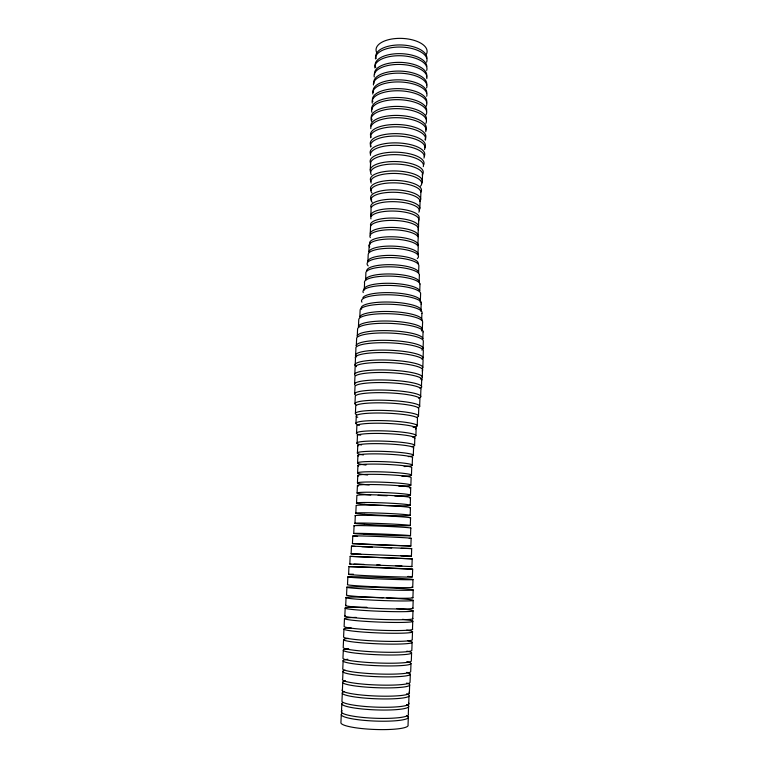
<?xml version="1.0" encoding="UTF-8"?>
<svg xmlns="http://www.w3.org/2000/svg" width="768" height="768" viewBox="0 0 768 768"><rect width="100%" height="100%" fill="white"/><g stroke="black" fill="none" stroke-linecap="round" stroke-linejoin="round"><path stroke-width="1.15" d="M408.586 705.888L408.307 713.971A33.562 5.05 2.3 0 1 373.075 718.166A33.562 5.05 2.3 0 1 342.23 710.813M418.483 416.131L418.742 408.806A31.546 4.406 2.3 0 0 387.485 402.998A31.546 4.406 2.3 0 0 355.728 406.262L355.402 413.587M408.326 716.842L408.048 724.963A33.638 5.414 2.3 0 1 375.888 729.504A33.638 5.414 2.3 0 1 340.915 722.774L341.29 714.634M408.701 704.275L408.979 696.163M412.723 587.328L412.992 579.552A32.64 0.73 2.3 0 0 364.426 576.96A32.64 0.73 2.3 0 0 363.734 578.198A32.64 0.73 2.3 0 0 412.992 579.552M409.363 693.331L409.642 685.258M410.314 674.41L410.035 682.445A33.859 4.061 2.3 0 1 373.363 684.826A33.859 4.061 2.3 0 1 342.662 679.085L343.027 671.088M412.906 597.792L413.174 589.987A33.264 1.075 2.3 0 0 364.675 587.03A33.264 1.075 2.3 0 0 362.054 588.787A33.264 1.075 2.3 0 0 413.174 589.987M419.635 406.56L419.894 399.274A32.362 4.819 2.3 0 0 388.973 392.88A32.362 4.819 2.3 0 0 355.296 396.336L354.96 403.642M422.323 329.77L422.573 322.675A31.978 7.094 2.3 0 0 392.304 313.862A31.978 7.094 2.3 0 0 358.771 319.536L358.445 326.65A32.016 6.893 2.3 0 1 394.781 321.341A32.016 6.893 2.3 0 1 421.402 330.922M410.976 663.619L410.698 671.626A34.051 3.734 2.3 0 1 374.918 673.862A34.051 3.734 2.3 0 1 342.787 668.544L343.152 660.566M412.906 608.314L413.174 600.47M411.59 652.896L411.312 660.854A34.224 3.408 2.3 0 1 376.493 662.938A34.224 3.408 2.3 0 1 342.96 658.013L343.325 650.064M412.723 618.893L412.992 611.002M412.109 642.221L411.84 650.15A34.358 3.082 2.3 0 1 378.077 652.032A34.358 3.082 2.3 0 1 343.21 647.51L343.574 639.581M412.512 631.603L412.234 639.494A34.416 2.736 2.3 0 1 379.661 641.155A34.416 2.736 2.3 0 1 343.584 637.027L343.949 629.107M412.752 621.043L412.483 628.896A34.349 2.39 2.3 0 1 381.235 630.307A34.349 2.39 2.3 0 1 344.112 626.563L344.477 618.662M420.624 397.037L420.874 389.779A33.053 5.232 2.3 0 0 390.499 382.819A33.053 5.232 2.3 0 0 355.027 386.419L354.691 393.706M421.469 386.16L421.718 378.874M423.082 348.413L423.331 341.251A33.398 6.806 2.3 0 0 389.357 333.034A33.398 6.806 2.3 0 0 356.621 338.928L356.294 346.07A33.446 6.595 2.3 0 1 393.408 340.618A33.446 6.595 2.3 0 1 421.834 350.064M422.285 376.656L422.534 369.398M422.832 367.19L423.082 359.971A33.965 6.307 2.3 0 0 386.294 352.589A33.965 6.307 2.3 0 0 355.488 358.426L355.152 365.606M423.091 357.782L423.341 350.592A33.802 6.586 2.3 0 0 387.83 342.768A33.802 6.586 2.3 0 0 355.92 348.672L355.584 355.824M418.07 234.826L418.32 227.933M418.531 225.888L418.771 219.024M419.846 208.166L420.086 201.35A24.557 8.256 2.3 0 0 391.507 192.278A24.557 8.256 2.3 0 0 372.25 202.339M420.634 199.382L420.883 192.595A24.989 8.621 2.3 0 0 392.63 182.851A24.989 8.621 2.3 0 0 371.962 193.104M410.448 495.206L410.717 487.67M410.851 485.232L411.12 477.734A26.717 1.978 2.3 0 0 381.859 474.48A26.717 1.978 2.3 0 0 358.618 476.026M410.237 505.229L410.496 497.674M411.446 475.325L411.706 467.856A26.976 2.256 2.3 0 0 383.146 464.256A26.976 2.256 2.3 0 0 358.56 466.022M410.189 515.318L410.458 507.725M412.205 465.475L412.464 458.045A27.437 2.554 2.3 0 0 384.432 454.051A27.437 2.554 2.3 0 0 358.33 456.038M422.275 181.978L422.515 175.248A25.997 9.408 2.3 0 0 394.963 164.035A25.997 9.408 2.3 0 0 371.28 174.653M410.294 525.466L410.563 517.834M410.506 535.661L410.774 528M413.318 454.992L413.578 447.542M352.781 535.93L352.435 543.6L379.114 544.963L410.87 546L411.139 538.358M414.576 445.19L414.835 437.77M351.11 553.834L411.418 556.253L411.686 548.582L351.466 546.134L351.11 553.834L360.787 554.227M420.374 300.221L420.624 293.165A28.896 7.19 2.3 0 0 388.656 285.408A28.896 7.19 2.3 0 0 363.254 292.589M415.891 435.446L416.15 428.064M411.936 566.554L412.205 558.854L350.17 556.368L349.814 564.077L411.936 566.554L410.467 566.419M420.989 309.427L421.229 302.342M417.216 425.76L417.475 418.406A30.653 4.003 2.3 0 0 382.08 413.04A30.653 4.003 2.3 0 0 357.744 417.283M412.387 576.912L412.656 569.174L381.091 567.514L348.95 566.611L348.605 574.339M357.072 493.066L357.418 485.549M369.158 245.126L368.851 252.048A24.624 7.046 2.3 0 1 394.858 246.202A24.624 7.046 2.3 0 1 417.955 254.669L418.205 247.757A24.586 7.2 2.3 0 0 391.93 239.021A24.586 7.2 2.3 0 0 369.773 247.018M370.253 233.165L370.56 226.282A24.038 7.459 2.3 0 1 397.459 220.618A24.038 7.459 2.3 0 1 418.205 229.872M354.816 373.891L355.152 366.634A33.888 5.981 2.3 0 1 393.61 362.87A33.888 5.981 2.3 0 1 422.15 370.944M354.634 383.789L354.96 376.522A33.581 5.626 2.3 0 1 392.054 372.806A33.581 5.626 2.3 0 1 421.632 380.342M344.813 616.118L345.178 608.237M345.696 605.693L346.051 597.83M346.915 587.165L346.56 594.931A33.312 1.325 2.3 0 0 381.427 597.792A33.312 1.325 2.3 0 0 412.166 597.427M341.462 712.099L341.827 703.978M342.307 693.331L341.942 701.434A33.581 4.714 2.3 0 0 379.018 707.222A33.581 4.714 2.3 0 0 408.624 703.037M342.374 690.787L342.739 682.704M347.856 576.874L347.51 584.63A32.678 0.979 2.3 0 0 382.906 587.098A32.678 0.979 2.3 0 0 411.725 587.04M355.939 423.542L356.275 416.198M356.525 433.507L356.861 426.144A29.741 3.6 2.3 0 1 388.55 423.485A29.741 3.6 2.3 0 1 415.392 428.966M357.101 443.482L357.437 436.099A28.858 3.226 2.3 0 1 387.13 433.661A28.858 3.226 2.3 0 1 414.355 438.595M353.731 533.395L354.077 525.734M357.437 452.755L357.773 445.306M370.291 169.594L370.589 162.874M357.59 462.826L357.926 455.357M354.95 523.402L355.306 515.558M355.814 513.283L356.15 505.718A27.245 1.238 2.3 0 1 384.95 505.517A27.245 1.238 2.3 0 1 409.834 508.022M357.6 472.896L357.936 465.418M356.534 503.165L356.87 495.629A26.861 1.478 2.3 0 1 386.227 495.235A26.861 1.478 2.3 0 1 409.651 498.019M357.437 482.976L357.773 475.478M412.656 569.174L348.95 566.611M349.814 564.077L350.918 564.038M352.435 543.6L410.87 546M412.205 558.854L350.17 556.368M411.686 548.582L401.251 548.304M354.01 564.086L364.08 564.384M391.709 547.949L383.194 547.622M376.838 564.854L380.17 564.979M400.973 555.821L411.418 556.253M372.384 547.181L361.882 546.72M395.405 565.632L401.885 565.939M355.008 546.384L351.466 546.134M376.186 58.493A25.574 12.086 2.3 0 1 399.456 44.947A25.574 12.086 2.3 0 1 426.854 58.33M376.474 52.08A25.546 12.23 2.3 0 1 401.952 38.4A25.546 12.23 2.3 0 1 426.528 53.981M375.773 67.478A25.824 11.99 2.3 0 1 398.227 53.654A25.824 11.99 2.3 0 1 426.778 66.547M375.475 58.934A25.795 12.134 2.3 0 1 402.989 47.155A25.795 12.134 2.3 0 1 426.595 62.179M374.582 74.41A26.131 11.923 2.3 0 1 401.52 62.419A26.131 11.923 2.3 0 1 426.461 76.877M374.88 67.939A26.102 12.067 2.3 0 1 401.779 55.786A26.102 12.067 2.3 0 1 426.691 70.406M373.978 83.453A26.477 11.856 2.3 0 1 400.291 71.107A26.477 11.856 2.3 0 1 426.566 85.152M374.275 76.973A26.438 12.01 2.3 0 1 400.56 64.454A26.438 12.01 2.3 0 1 426.787 78.662M373.402 92.515A26.822 11.798 2.3 0 1 399.043 79.843A26.822 11.798 2.3 0 1 426.643 93.466M373.459 84.979A26.794 11.942 2.3 0 1 401.635 73.248A26.794 11.942 2.3 0 1 426.586 87.974M372.874 101.606A27.149 11.712 2.3 0 1 398.947 88.646A27.149 11.712 2.3 0 1 426.47 102.816M372.854 94.061A27.12 11.866 2.3 0 1 400.397 81.984A27.12 11.866 2.3 0 1 426.701 96.288M372.029 109.709A27.437 11.606 2.3 0 1 398.851 97.507A27.437 11.606 2.3 0 1 426.499 111.187M372.326 103.162A27.398 11.76 2.3 0 1 401.51 90.893A27.398 11.76 2.3 0 1 425.846 106.618M372.096 119.827A27.638 11.462 2.3 0 1 396.374 106.406A27.638 11.462 2.3 0 1 426.422 119.587M371.904 112.282A27.6 11.616 2.3 0 1 400.243 99.744A27.6 11.616 2.3 0 1 425.923 114.979M370.8 126.019A27.734 11.27 2.3 0 1 401.107 115.584A27.734 11.27 2.3 0 1 425.645 129.946M371.616 121.411A27.706 11.434 2.3 0 1 398.966 108.682A27.706 11.434 2.3 0 1 425.875 123.37M371.174 137.146A27.725 11.03 2.3 0 1 398.611 124.541A27.725 11.03 2.3 0 1 424.934 139.306M370.8 128.602A27.686 11.194 2.3 0 1 400.09 117.802A27.686 11.194 2.3 0 1 425.683 131.779M371.165 146.304A27.59 10.752 2.3 0 1 397.325 133.661A27.59 10.752 2.3 0 1 424.675 147.763M370.637 137.798A27.552 10.906 2.3 0 1 398.803 126.893A27.552 10.906 2.3 0 1 425.338 140.227M370.33 153.658A27.341 10.416 2.3 0 1 398.429 142.954A27.341 10.416 2.3 0 1 424.262 156.25M370.627 147.005A27.302 10.579 2.3 0 1 398.707 136.118A27.302 10.579 2.3 0 1 424.493 149.606M370.454 162.893A26.976 10.051 2.3 0 1 397.152 152.218A26.976 10.051 2.3 0 1 423.706 164.784M370.493 155.328A26.947 10.214 2.3 0 1 398.602 145.411A26.947 10.214 2.3 0 1 423.946 158.102M370.675 172.128A26.534 9.658 2.3 0 1 398.208 161.635A26.534 9.658 2.3 0 1 422.074 174.96M370.646 164.582A26.496 9.821 2.3 0 1 397.325 154.704A26.496 9.821 2.3 0 1 423.274 166.646M370.982 181.363A26.035 9.254 2.3 0 1 396.941 170.986A26.035 9.254 2.3 0 1 421.478 183.533M371.318 190.598A25.517 8.851 2.3 0 1 395.712 180.384A25.517 8.851 2.3 0 1 420.826 192.154M371.165 183.101A25.478 9.005 2.3 0 1 398.198 173.568A25.478 9.005 2.3 0 1 420.47 186.154M371.654 199.843A25.018 8.467 2.3 0 1 395.597 189.83A25.018 8.467 2.3 0 1 419.645 201.523M370.752 206.976A24.586 8.112 2.3 0 1 397.613 199.392A24.586 8.112 2.3 0 1 419.088 210.23M418.598 219.005A24.259 7.795 2.3 0 0 396.403 208.762A24.259 7.795 2.3 0 0 370.771 216.336L371.069 209.52A24.23 7.939 2.3 0 1 396.682 201.782A24.23 7.939 2.3 0 1 418.838 212.208M370.675 225.706A24.077 7.526 2.3 0 1 395.213 218.122A24.077 7.526 2.3 0 1 418.214 227.837M370.973 218.87A24.048 7.67 2.3 0 1 395.501 211.123A24.048 7.67 2.3 0 1 418.454 221.011M370.435 235.085A24.067 7.315 2.3 0 1 394.042 227.462A24.067 7.315 2.3 0 1 417.965 236.726M370.032 244.474A24.24 7.152 2.3 0 1 392.851 236.784A24.24 7.152 2.3 0 1 417.878 245.674L418.118 238.79A24.211 7.306 2.3 0 0 393.139 229.738A24.211 7.306 2.3 0 0 370.339 237.61M418.214 263.702A25.19 6.989 2.3 0 0 393.667 255.466A25.19 6.989 2.3 0 0 367.891 261.504L368.208 254.563A25.162 7.152 2.3 0 1 397.21 248.573A25.162 7.152 2.3 0 1 417.293 258.557M366.787 270.989A25.939 6.97 2.3 0 1 392.438 264.73A25.939 6.97 2.3 0 1 418.608 272.784L418.858 265.814A25.91 7.133 2.3 0 0 389.357 257.549A25.91 7.133 2.3 0 0 368.198 265.901M362.88 297.773A28.934 6.998 2.3 0 1 395.904 292.954A28.934 6.998 2.3 0 1 420.019 302.035M361.642 309.197A30.019 6.998 2.3 0 1 390.778 302.093A30.019 6.998 2.3 0 1 420.874 311.251M361.958 302.17A29.981 7.19 2.3 0 1 391.066 294.835A29.981 7.19 2.3 0 1 421.123 304.214M356.582 356.957A33.84 6.365 2.3 0 1 389.002 350.218A33.84 6.365 2.3 0 1 422.122 359.395M356.352 366.682A34.003 6.086 2.3 0 1 387.475 360.067A34.003 6.086 2.3 0 1 422.15 368.746M354.998 375.398A33.926 5.76 2.3 0 1 391.834 370.234A33.926 5.76 2.3 0 1 420.384 379.046M355.104 385.21A33.619 5.395 2.3 0 1 390.288 380.208A33.619 5.395 2.3 0 1 420.077 388.426M355.44 395.03A33.101 5.011 2.3 0 1 390.182 390.317A33.101 5.011 2.3 0 1 418.618 398.227M355.968 404.87A32.41 4.608 2.3 0 1 388.656 400.406A32.41 4.608 2.3 0 1 417.955 407.664M356.65 414.71A31.584 4.195 2.3 0 1 387.178 410.544A31.584 4.195 2.3 0 1 417.12 417.158M359.482 425.251A30.691 3.792 2.3 0 1 387.072 420.768A30.691 3.792 2.3 0 1 413.126 427.488M360.691 435.13A29.779 3.398 2.3 0 1 385.344 430.944A29.779 3.398 2.3 0 1 412.435 437.021M361.546 444.941A28.896 3.024 2.3 0 1 384.01 441.158A28.896 3.024 2.3 0 1 411.706 446.611M363.389 454.954A28.118 2.678 2.3 0 1 365.866 451.45A28.118 2.678 2.3 0 1 403.661 452.842A28.118 2.678 2.3 0 1 408.326 456.614M357.936 446.064A28.08 2.88 2.3 0 1 385.757 443.846A28.08 2.88 2.3 0 1 413.357 448.291M366 465.043A27.475 2.362 2.3 0 1 365.357 461.654A27.475 2.362 2.3 0 1 404.41 463.2A27.475 2.362 2.3 0 1 404.102 466.55M367.632 474.989A27.014 2.064 2.3 0 1 364.666 471.869A27.014 2.064 2.3 0 1 404.026 473.405A27.014 2.064 2.3 0 1 402 476.333M369.206 484.954A26.755 1.795 2.3 0 1 364.166 482.074A26.755 1.795 2.3 0 1 404.381 483.696A26.755 1.795 2.3 0 1 398.851 486.144M370.733 494.918A26.717 1.536 2.3 0 1 363.715 492.278A26.717 1.536 2.3 0 1 405.197 494.035A26.717 1.536 2.3 0 1 394.819 495.936M387.187 495.754A26.717 1.536 2.3 0 1 378.144 495.37M358.493 486.029A26.678 1.728 2.3 0 1 384.038 484.838A26.678 1.728 2.3 0 1 409.651 488.074M355.286 515.827A27.811 0.998 2.3 0 1 383.645 515.837A27.811 0.998 2.3 0 1 410.17 518.083M354.317 525.946A28.522 0.749 2.3 0 1 382.301 526.195A28.522 0.749 2.3 0 1 410.611 528.192M357.61 536.419A29.338 0.49 2.3 0 1 379.018 536.525A29.338 0.49 2.3 0 1 409.258 538.406M407.856 576.422A31.939 0.643 2.3 0 1 400.973 576.96A31.939 0.643 2.3 0 1 359.53 575.29A31.939 0.643 2.3 0 1 353.434 574.224M412.454 607.862A33.802 1.68 2.3 0 1 379.901 608.544A33.802 1.68 2.3 0 1 345.802 605.261M386.774 597.907A33.763 1.421 2.3 0 1 405.274 600.96A33.763 1.421 2.3 0 1 348.221 598.282A33.763 1.421 2.3 0 1 383.165 597.734M412.56 618.355A34.147 2.035 2.3 0 1 378.336 619.315A34.147 2.035 2.3 0 1 345.226 615.6M396.634 608.621A34.109 1.776 2.3 0 1 403.814 611.664A34.109 1.776 2.3 0 1 350.784 609.302A34.109 1.776 2.3 0 1 366.893 607.296M402.48 619.344A34.301 2.131 2.3 0 1 402.691 622.406A34.301 2.131 2.3 0 1 353.53 620.362A34.301 2.131 2.3 0 1 356.208 617.424M406.618 630.173A34.368 2.477 2.3 0 1 400.531 633.216A34.368 2.477 2.3 0 1 354.586 631.286A34.368 2.477 2.3 0 1 351.101 627.84M407.904 640.829A34.32 2.813 2.3 0 1 377.29 643.786A34.32 2.813 2.3 0 1 348.384 638.381M406.838 651.149A34.186 3.149 2.3 0 1 399.168 654.874A34.186 3.149 2.3 0 1 354.778 653.04A34.186 3.149 2.3 0 1 348.662 648.739M406.819 661.718A34.003 3.475 2.3 0 1 376.368 665.654A34.003 3.475 2.3 0 1 347.837 659.261M406.752 672.355A33.811 3.802 2.3 0 1 378.086 676.723A33.811 3.802 2.3 0 1 345.178 670.224M408.989 692.17A33.686 4.387 2.3 0 1 376.205 696.019A33.686 4.387 2.3 0 1 342.547 689.645M406.666 683.04A33.648 4.118 2.3 0 1 376.531 687.706A33.648 4.118 2.3 0 1 345.331 680.707M406.589 693.792A33.533 4.445 2.3 0 1 376.426 698.784A33.533 4.445 2.3 0 1 344.333 691.507M406.55 704.602A33.514 4.79 2.3 0 1 377.77 709.958A33.514 4.79 2.3 0 1 342.595 702.758M406.579 715.459A33.59 5.146 2.3 0 1 376.214 721.104A33.59 5.146 2.3 0 1 342.346 713.347M421.901 313.43L421.661 320.496A31.066 6.96 2.3 0 0 393.389 311.693A31.066 6.96 2.3 0 0 359.818 316.982L360.134 309.888A31.027 7.162 2.3 0 1 393.677 304.406A31.027 7.162 2.3 0 1 421.901 313.43M423.062 331.949L422.813 339.072A32.822 6.768 2.3 0 0 390.566 330.749A32.822 6.768 2.3 0 0 357.254 336.346L357.581 329.222A32.784 6.979 2.3 0 1 390.854 323.405A32.784 6.979 2.3 0 1 423.062 331.949M419.386 274.896L419.136 281.894A26.842 6.97 2.3 0 0 391.152 274.003A26.842 6.97 2.3 0 0 365.558 280.493L365.875 273.523A26.803 7.142 2.3 0 1 391.44 266.842A26.803 7.142 2.3 0 1 419.386 274.896M419.99 284.016L419.741 291.043A27.85 6.989 2.3 0 0 389.789 283.296A27.85 6.989 2.3 0 0 364.262 290.035L364.579 283.046A27.821 7.171 2.3 0 1 390.086 276.106A27.821 7.171 2.3 0 1 419.99 284.016M364.55 504.336A26.899 1.286 2.3 0 0 409.382 505.526A26.899 1.286 2.3 0 0 376.138 502.637A26.899 1.286 2.3 0 0 364.55 504.336M364.531 514.301A27.283 1.046 2.3 0 0 409.565 515.568A27.283 1.046 2.3 0 0 374.755 512.947A27.283 1.046 2.3 0 0 364.531 514.301M364.426 524.285A27.85 0.797 2.3 0 0 409.901 525.658A27.85 0.797 2.3 0 0 373.306 523.286A27.85 0.797 2.3 0 0 364.426 524.285M364.282 534.288A28.56 0.547 2.3 0 0 410.342 535.795A28.56 0.547 2.3 0 0 371.779 533.664A28.56 0.547 2.3 0 0 364.282 534.288"/></g></svg>
